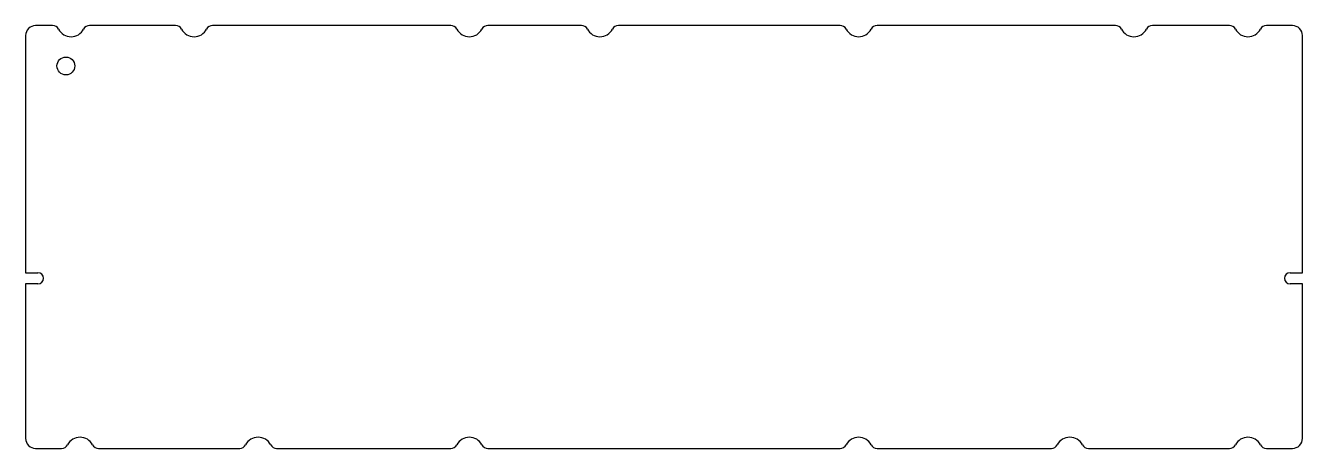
# Model space of a CAD drawing. Header units: millimetres. Extents: x 0 to 285, y -133 to -39.
import ezdxf

# ---------------------------------------------------------------- set-up
doc = ezdxf.new("R2010")
doc.units = ezdxf.units.MM
doc.layers.get('0').update_dxf_attribs({"linetype": 'CONTINUOUS'})

msp = doc.modelspace()

# ---------------------------------------------------------------- linework, layer by layer
for p, q in [((6.39, -38.94), (2.62, -38.94)), ((33.82, -38.94), (14.64, -38.94)), ((95.19, -38.94), (42.06, -38.94)), ((124.31, -38.94), (103.44, -38.94)), ((181.99, -38.94), (132.55, -38.94)), ((243.37, -38.94), (190.24, -38.94)), ((268.79, -38.94), (251.61, -38.94)), ((282.82, -38.94), (277.04, -38.94)), ((0.37, -41.19), (0.37, -93.99)), ((285.07, -93.99), (285.07, -41.19)), ((0.37, -93.99), (3.12, -93.99)), ((3.12, -96.49), (0.37, -96.49)), ((0.37, -96.49), (0.37, -130.89)), ((282.32, -93.99), (285.07, -93.99)), ((285.07, -96.49), (282.32, -96.49)), ((285.07, -130.89), (285.07, -96.49)), ((2.62, -133.14), (8.39, -133.14)), ((16.64, -133.14), (48.11, -133.14)), ((56.35, -133.14), (95.19, -133.14)), ((103.44, -133.14), (181.99, -133.14)), ((190.24, -133.14), (229.08, -133.14)), ((237.33, -133.14), (268.79, -133.14)), ((277.04, -133.14), (282.82, -133.14))]:
    msp.add_line(p, q)
msp.add_circle((9.37, -47.94), 1.99)
for centre, radius, start, end in [((2.62, -41.19), 2.25, 90, 180), ((6.39, -40.44), 1.5, 27.5399, 90.0001), ((10.52, -38.29), 3.15, 207.5398, 332.4601), ((14.64, -40.44), 1.5, 90, 152.4601), ((33.82, -40.44), 1.5, 27.5399, 90.0001), ((37.94, -38.29), 3.15, 207.5398, 332.4601), ((42.06, -40.44), 1.5, 90, 152.4601), ((95.19, -40.44), 1.5, 27.5399, 90.0001), ((99.32, -38.29), 3.15, 207.5398, 332.4601), ((103.44, -40.44), 1.5, 90, 152.4601), ((124.31, -40.44), 1.5, 27.5399, 90.0001), ((128.43, -38.29), 3.15, 207.5398, 332.4602), ((132.55, -40.44), 1.5, 89.9971, 152.4601), ((181.99, -40.44), 1.5, 27.5399, 90.0001), ((186.12, -38.29), 3.15, 207.5398, 332.4601), ((190.24, -40.44), 1.5, 90, 152.4601), ((243.37, -40.44), 1.5, 27.5399, 90.0001), ((247.49, -38.29), 3.15, 207.5398, 332.4601), ((251.61, -40.44), 1.5, 90, 152.4601), ((268.79, -40.44), 1.5, 27.5399, 90.0001), ((272.92, -38.29), 3.15, 207.5398, 332.4601), ((277.04, -40.44), 1.5, 90, 152.4601), ((282.82, -41.19), 2.25, 0, 90), ((3.12, -95.24), 1.25, -90, 90), ((282.32, -95.24), 1.25, 90, 270), ((2.62, -130.89), 2.25, 180, 270), ((12.52, -133.79), 3.15, 27.5399, 152.4602), ((52.23, -133.79), 3.15, 27.5399, 152.4602), ((99.32, -133.79), 3.15, 27.5399, 152.4602), ((186.12, -133.79), 3.15, 27.5399, 152.4602), ((233.2, -133.79), 3.15, 27.5399, 152.4602), ((272.92, -133.79), 3.15, 27.5399, 152.4602), ((282.82, -130.89), 2.25, -90, 0), ((8.39, -131.64), 1.5, 270, 332.4601), ((16.64, -131.64), 1.5, 207.5398, 270), ((48.11, -131.64), 1.5, 270, 332.4601), ((56.35, -131.64), 1.5, 207.5398, 270), ((95.19, -131.64), 1.5, 270, 332.4601), ((103.44, -131.64), 1.5, 207.5398, 270), ((181.99, -131.64), 1.5, 270, 332.4601), ((190.24, -131.64), 1.5, 207.5398, 270), ((229.08, -131.64), 1.5, 270, 332.4601), ((237.33, -131.64), 1.5, 207.5398, 270), ((268.79, -131.64), 1.5, 270, 332.4601), ((277.04, -131.64), 1.5, 207.5398, 270)]:
    msp.add_arc(centre, radius, start, end)

doc.saveas('drawing.dxf')
